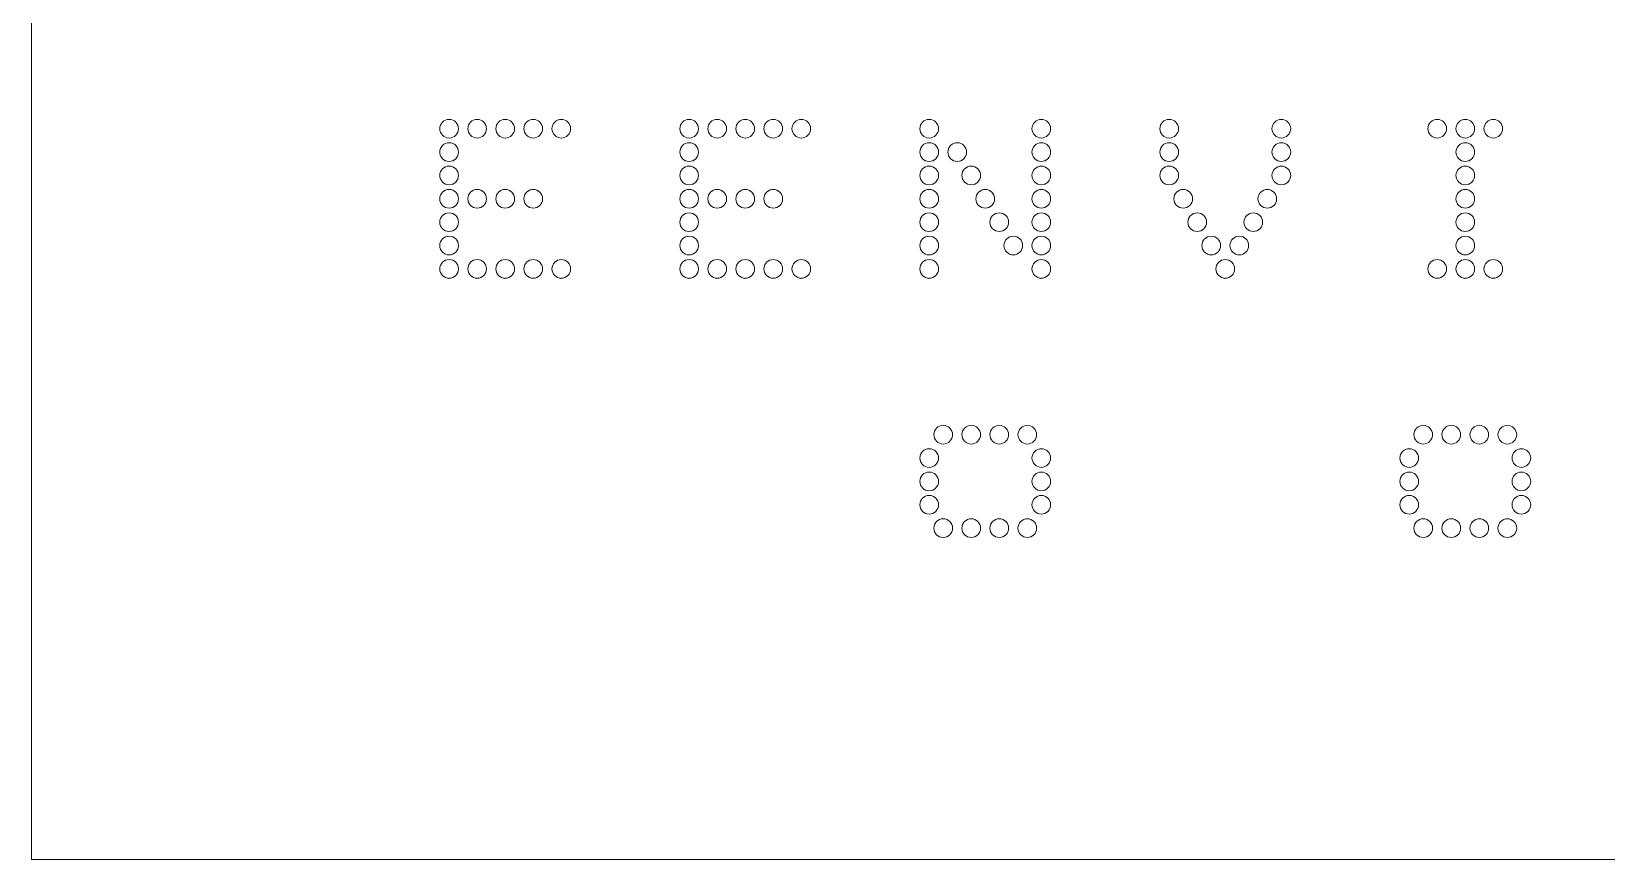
# Model space of a CAD drawing. Header units: millimetres. Extents: x -116 to 116, y -116 to 114.
# Drawn here: x -116.1 to -6.7, y -116.1 to -58.6 of the extents above; entities that cross this region are included whole.
import ezdxf

# ---------------------------------------------------------------- set-up
doc = ezdxf.new("R2010")
doc.units = ezdxf.units.MM
doc.header["$MEASUREMENT"] = 0
doc.layers.add('Laag 1', color=7, linetype='Continuous')

msp = doc.modelspace()

# ---------------------------------------------------------------- linework, layer by layer
at = {"layer": 'Laag 1', "color": 250, "lineweight": 20}
msp.add_lwpolyline([(-116.062, -116.062), (115.9378, -116.062), (115.9378, 113.938), (-116.062, 113.938), (-116.062, -116.062)], close=True, dxfattribs=at)
at = {"layer": 'Laag 1', "color": 250, "lineweight": 9}
for points in [[(-87.6993, -65.3116), (-87.6993, -65.6686), (-87.4072, -65.9607), (-87.0502, -65.9607), (-87.0502, -65.9607), (-86.6932, -65.9607), (-86.4011, -65.6686), (-86.4011, -65.3116), (-86.4011, -65.3116), (-86.4011, -64.9546), (-86.6932, -64.6625), (-87.0502, -64.6625), (-87.0502, -64.6625), (-87.4072, -64.6625), (-87.6993, -64.9546), (-87.6993, -65.3116)], [(-85.752, -65.3116), (-85.752, -65.6686), (-85.4599, -65.9607), (-85.1029, -65.9607), (-85.1029, -65.9607), (-84.7458, -65.9607), (-84.4537, -65.6686), (-84.4537, -65.3116), (-84.4537, -65.3116), (-84.4537, -64.9546), (-84.7458, -64.6625), (-85.1029, -64.6625), (-85.1029, -64.6625), (-85.4599, -64.6625), (-85.752, -64.9546), (-85.752, -65.3116)], [(-83.8046, -65.3116), (-83.8046, -65.6686), (-83.5125, -65.9607), (-83.1555, -65.9607), (-83.1555, -65.9607), (-82.7985, -65.9607), (-82.5064, -65.6686), (-82.5064, -65.3116), (-82.5064, -65.3116), (-82.5064, -64.9546), (-82.7985, -64.6625), (-83.1555, -64.6625), (-83.1555, -64.6625), (-83.5125, -64.6625), (-83.8046, -64.9546), (-83.8046, -65.3116)], [(-81.8573, -65.3116), (-81.8573, -65.6686), (-81.5652, -65.9607), (-81.2082, -65.9607), (-81.2082, -65.9607), (-80.8512, -65.9607), (-80.5591, -65.6686), (-80.5591, -65.3116), (-80.5591, -65.3116), (-80.5591, -64.9546), (-80.8512, -64.6625), (-81.2082, -64.6625), (-81.2082, -64.6625), (-81.5652, -64.6625), (-81.8573, -64.9546), (-81.8573, -65.3116)], [(-79.91, -65.3116), (-79.91, -65.6686), (-79.6179, -65.9607), (-79.2608, -65.9607), (-79.2608, -65.9607), (-78.9038, -65.9607), (-78.6117, -65.6686), (-78.6117, -65.3116), (-78.6117, -65.3116), (-78.6117, -64.9546), (-78.9038, -64.6625), (-79.2608, -64.6625), (-79.2608, -64.6625), (-79.6179, -64.6625), (-79.91, -64.9546), (-79.91, -65.3116)], [(-71.0262, -65.3116), (-71.0262, -65.6686), (-70.7341, -65.9607), (-70.3771, -65.9607), (-70.3771, -65.9607), (-70.0201, -65.9607), (-69.728, -65.6686), (-69.728, -65.3116), (-69.728, -65.3116), (-69.728, -64.9546), (-70.0201, -64.6625), (-70.3771, -64.6625), (-70.3771, -64.6625), (-70.7341, -64.6625), (-71.0262, -64.9546), (-71.0262, -65.3116)], [(-69.0789, -65.3116), (-69.0789, -65.6686), (-68.7868, -65.9607), (-68.4298, -65.9607), (-68.4298, -65.9607), (-68.0727, -65.9607), (-67.7806, -65.6686), (-67.7806, -65.3116), (-67.7806, -65.3116), (-67.7806, -64.9546), (-68.0727, -64.6625), (-68.4298, -64.6625), (-68.4298, -64.6625), (-68.7868, -64.6625), (-69.0789, -64.9546), (-69.0789, -65.3116)], [(-67.1315, -65.3116), (-67.1315, -65.6686), (-66.8394, -65.9607), (-66.4824, -65.9607), (-66.4824, -65.9607), (-66.1254, -65.9607), (-65.8333, -65.6686), (-65.8333, -65.3116), (-65.8333, -65.3116), (-65.8333, -64.9546), (-66.1254, -64.6625), (-66.4824, -64.6625), (-66.4824, -64.6625), (-66.8394, -64.6625), (-67.1315, -64.9546), (-67.1315, -65.3116)], [(-65.1842, -65.3116), (-65.1842, -65.6686), (-64.8921, -65.9607), (-64.5351, -65.9607), (-64.5351, -65.9607), (-64.1781, -65.9607), (-63.886, -65.6686), (-63.886, -65.3116), (-63.886, -65.3116), (-63.886, -64.9546), (-64.1781, -64.6625), (-64.5351, -64.6625), (-64.5351, -64.6625), (-64.8921, -64.6625), (-65.1842, -64.9546), (-65.1842, -65.3116)], [(-63.2369, -65.3116), (-63.2369, -65.6686), (-62.9448, -65.9607), (-62.5877, -65.9607), (-62.5877, -65.9607), (-62.2307, -65.9607), (-61.9386, -65.6686), (-61.9386, -65.3116), (-61.9386, -65.3116), (-61.9386, -64.9546), (-62.2307, -64.6625), (-62.5877, -64.6625), (-62.5877, -64.6625), (-62.9448, -64.6625), (-63.2369, -64.9546), (-63.2369, -65.3116)], [(-54.3531, -65.3116), (-54.3531, -65.6686), (-54.061, -65.9607), (-53.704, -65.9607), (-53.704, -65.9607), (-53.347, -65.9607), (-53.0549, -65.6686), (-53.0549, -65.3116), (-53.0549, -65.3116), (-53.0549, -64.9546), (-53.347, -64.6625), (-53.704, -64.6625), (-53.704, -64.6625), (-54.061, -64.6625), (-54.3531, -64.9546), (-54.3531, -65.3116)], [(-46.5638, -65.3116), (-46.5638, -65.6686), (-46.2717, -65.9607), (-45.9146, -65.9607), (-45.9146, -65.9607), (-45.5576, -65.9607), (-45.2655, -65.6686), (-45.2655, -65.3116), (-45.2655, -65.3116), (-45.2655, -64.9546), (-45.5576, -64.6625), (-45.9146, -64.6625), (-45.9146, -64.6625), (-46.2717, -64.6625), (-46.5638, -64.9546), (-46.5638, -65.3116)], [(-37.68, -65.3116), (-37.68, -65.6686), (-37.3879, -65.9607), (-37.0309, -65.9607), (-37.0309, -65.9607), (-36.6739, -65.9607), (-36.3818, -65.6686), (-36.3818, -65.3116), (-36.3818, -65.3116), (-36.3818, -64.9546), (-36.6739, -64.6625), (-37.0309, -64.6625), (-37.0309, -64.6625), (-37.3879, -64.6625), (-37.68, -64.9546), (-37.68, -65.3116)], [(-29.8907, -65.3116), (-29.8907, -65.6686), (-29.5986, -65.9607), (-29.2415, -65.9607), (-29.2415, -65.9607), (-28.8845, -65.9607), (-28.5924, -65.6686), (-28.5924, -65.3116), (-28.5924, -65.3116), (-28.5924, -64.9546), (-28.8845, -64.6625), (-29.2415, -64.6625), (-29.2415, -64.6625), (-29.5986, -64.6625), (-29.8907, -64.9546), (-29.8907, -65.3116)], [(-19.0596, -65.3116), (-19.0596, -65.6686), (-18.7675, -65.9607), (-18.4105, -65.9607), (-18.4105, -65.9607), (-18.0534, -65.9607), (-17.7613, -65.6686), (-17.7613, -65.3116), (-17.7613, -65.3116), (-17.7613, -64.9546), (-18.0534, -64.6625), (-18.4105, -64.6625), (-18.4105, -64.6625), (-18.7675, -64.6625), (-19.0596, -64.9546), (-19.0596, -65.3116)], [(-17.1122, -65.3116), (-17.1122, -65.6686), (-16.8201, -65.9607), (-16.4631, -65.9607), (-16.4631, -65.9607), (-16.1061, -65.9607), (-15.814, -65.6686), (-15.814, -65.3116), (-15.814, -65.3116), (-15.814, -64.9546), (-16.1061, -64.6625), (-16.4631, -64.6625), (-16.4631, -64.6625), (-16.8201, -64.6625), (-17.1122, -64.9546), (-17.1122, -65.3116)], [(-15.1649, -65.3116), (-15.1649, -65.6686), (-14.8728, -65.9607), (-14.5158, -65.9607), (-14.5158, -65.9607), (-14.1588, -65.9607), (-13.8667, -65.6686), (-13.8667, -65.3116), (-13.8667, -65.3116), (-13.8667, -64.9546), (-14.1588, -64.6625), (-14.5158, -64.6625), (-14.5158, -64.6625), (-14.8728, -64.6625), (-15.1649, -64.9546), (-15.1649, -65.3116)], [(-87.6993, -66.9344), (-87.6993, -67.2914), (-87.4072, -67.5835), (-87.0502, -67.5835), (-87.0502, -67.5835), (-86.6932, -67.5835), (-86.4011, -67.2914), (-86.4011, -66.9344), (-86.4011, -66.9344), (-86.4011, -66.5774), (-86.6932, -66.2853), (-87.0502, -66.2853), (-87.0502, -66.2853), (-87.4072, -66.2853), (-87.6993, -66.5774), (-87.6993, -66.9344)], [(-71.0262, -66.9344), (-71.0262, -67.2914), (-70.7341, -67.5835), (-70.3771, -67.5835), (-70.3771, -67.5835), (-70.0201, -67.5835), (-69.728, -67.2914), (-69.728, -66.9344), (-69.728, -66.9344), (-69.728, -66.5774), (-70.0201, -66.2853), (-70.3771, -66.2853), (-70.3771, -66.2853), (-70.7341, -66.2853), (-71.0262, -66.5774), (-71.0262, -66.9344)], [(-54.3531, -66.9344), (-54.3531, -67.2914), (-54.061, -67.5835), (-53.704, -67.5835), (-53.704, -67.5835), (-53.347, -67.5835), (-53.0549, -67.2914), (-53.0549, -66.9344), (-53.0549, -66.9344), (-53.0549, -66.5774), (-53.347, -66.2853), (-53.704, -66.2853), (-53.704, -66.2853), (-54.061, -66.2853), (-54.3531, -66.5774), (-54.3531, -66.9344)], [(-52.4058, -66.9344), (-52.4058, -67.2914), (-52.1137, -67.5835), (-51.7567, -67.5835), (-51.7567, -67.5835), (-51.3996, -67.5835), (-51.1075, -67.2914), (-51.1075, -66.9344), (-51.1075, -66.9344), (-51.1075, -66.5774), (-51.3996, -66.2853), (-51.7567, -66.2853), (-51.7567, -66.2853), (-52.1137, -66.2853), (-52.4058, -66.5774), (-52.4058, -66.9344)], [(-46.5638, -66.9344), (-46.5638, -67.2914), (-46.2717, -67.5835), (-45.9146, -67.5835), (-45.9146, -67.5835), (-45.5576, -67.5835), (-45.2655, -67.2914), (-45.2655, -66.9344), (-45.2655, -66.9344), (-45.2655, -66.5774), (-45.5576, -66.2853), (-45.9146, -66.2853), (-45.9146, -66.2853), (-46.2717, -66.2853), (-46.5638, -66.5774), (-46.5638, -66.9344)], [(-37.68, -66.9344), (-37.68, -67.2914), (-37.3879, -67.5835), (-37.0309, -67.5835), (-37.0309, -67.5835), (-36.6739, -67.5835), (-36.3818, -67.2914), (-36.3818, -66.9344), (-36.3818, -66.9344), (-36.3818, -66.5774), (-36.6739, -66.2853), (-37.0309, -66.2853), (-37.0309, -66.2853), (-37.3879, -66.2853), (-37.68, -66.5774), (-37.68, -66.9344)], [(-29.8907, -66.9344), (-29.8907, -67.2914), (-29.5986, -67.5835), (-29.2415, -67.5835), (-29.2415, -67.5835), (-28.8845, -67.5835), (-28.5924, -67.2914), (-28.5924, -66.9344), (-28.5924, -66.9344), (-28.5924, -66.5774), (-28.8845, -66.2853), (-29.2415, -66.2853), (-29.2415, -66.2853), (-29.5986, -66.2853), (-29.8907, -66.5774), (-29.8907, -66.9344)], [(-17.1122, -66.9344), (-17.1122, -67.2914), (-16.8201, -67.5835), (-16.4631, -67.5835), (-16.4631, -67.5835), (-16.1061, -67.5835), (-15.814, -67.2914), (-15.814, -66.9344), (-15.814, -66.9344), (-15.814, -66.5774), (-16.1061, -66.2853), (-16.4631, -66.2853), (-16.4631, -66.2853), (-16.8201, -66.2853), (-17.1122, -66.5774), (-17.1122, -66.9344)], [(-87.6993, -68.5572), (-87.6993, -68.9142), (-87.4072, -69.2063), (-87.0502, -69.2063), (-87.0502, -69.2063), (-86.6932, -69.2063), (-86.4011, -68.9142), (-86.4011, -68.5572), (-86.4011, -68.5572), (-86.4011, -68.2002), (-86.6932, -67.9081), (-87.0502, -67.9081), (-87.0502, -67.9081), (-87.4072, -67.9081), (-87.6993, -68.2002), (-87.6993, -68.5572)], [(-71.0262, -68.5572), (-71.0262, -68.9142), (-70.7341, -69.2063), (-70.3771, -69.2063), (-70.3771, -69.2063), (-70.0201, -69.2063), (-69.728, -68.9142), (-69.728, -68.5572), (-69.728, -68.5572), (-69.728, -68.2002), (-70.0201, -67.9081), (-70.3771, -67.9081), (-70.3771, -67.9081), (-70.7341, -67.9081), (-71.0262, -68.2002), (-71.0262, -68.5572)], [(-54.3531, -68.5572), (-54.3531, -68.9142), (-54.061, -69.2063), (-53.704, -69.2063), (-53.704, -69.2063), (-53.347, -69.2063), (-53.0549, -68.9142), (-53.0549, -68.5572), (-53.0549, -68.5572), (-53.0549, -68.2002), (-53.347, -67.9081), (-53.704, -67.9081), (-53.704, -67.9081), (-54.061, -67.9081), (-54.3531, -68.2002), (-54.3531, -68.5572)], [(-51.4321, -68.5572), (-51.4321, -68.9142), (-51.14, -69.2063), (-50.783, -69.2063), (-50.783, -69.2063), (-50.426, -69.2063), (-50.1339, -68.9142), (-50.1339, -68.5572), (-50.1339, -68.5572), (-50.1339, -68.2002), (-50.426, -67.9081), (-50.783, -67.9081), (-50.783, -67.9081), (-51.14, -67.9081), (-51.4321, -68.2002), (-51.4321, -68.5572)], [(-46.5638, -68.5572), (-46.5638, -68.9142), (-46.2717, -69.2063), (-45.9146, -69.2063), (-45.9146, -69.2063), (-45.5576, -69.2063), (-45.2655, -68.9142), (-45.2655, -68.5572), (-45.2655, -68.5572), (-45.2655, -68.2002), (-45.5576, -67.9081), (-45.9146, -67.9081), (-45.9146, -67.9081), (-46.2717, -67.9081), (-46.5638, -68.2002), (-46.5638, -68.5572)], [(-37.68, -68.5572), (-37.68, -68.9142), (-37.3879, -69.2063), (-37.0309, -69.2063), (-37.0309, -69.2063), (-36.6739, -69.2063), (-36.3818, -68.9142), (-36.3818, -68.5572), (-36.3818, -68.5572), (-36.3818, -68.2002), (-36.6739, -67.9081), (-37.0309, -67.9081), (-37.0309, -67.9081), (-37.3879, -67.9081), (-37.68, -68.2002), (-37.68, -68.5572)], [(-29.8907, -68.5572), (-29.8907, -68.9142), (-29.5986, -69.2063), (-29.2415, -69.2063), (-29.2415, -69.2063), (-28.8845, -69.2063), (-28.5924, -68.9142), (-28.5924, -68.5572), (-28.5924, -68.5572), (-28.5924, -68.2002), (-28.8845, -67.9081), (-29.2415, -67.9081), (-29.2415, -67.9081), (-29.5986, -67.9081), (-29.8907, -68.2002), (-29.8907, -68.5572)], [(-17.1122, -68.5572), (-17.1122, -68.9142), (-16.8201, -69.2063), (-16.4631, -69.2063), (-16.4631, -69.2063), (-16.1061, -69.2063), (-15.814, -68.9142), (-15.814, -68.5572), (-15.814, -68.5572), (-15.814, -68.2002), (-16.1061, -67.9081), (-16.4631, -67.9081), (-16.4631, -67.9081), (-16.8201, -67.9081), (-17.1122, -68.2002), (-17.1122, -68.5572)], [(-87.6993, -70.1799), (-87.6993, -70.537), (-87.4072, -70.8291), (-87.0502, -70.8291), (-87.0502, -70.8291), (-86.6932, -70.8291), (-86.4011, -70.537), (-86.4011, -70.1799), (-86.4011, -70.1799), (-86.4011, -69.8229), (-86.6932, -69.5308), (-87.0502, -69.5308), (-87.0502, -69.5308), (-87.4072, -69.5308), (-87.6993, -69.8229), (-87.6993, -70.1799)], [(-85.752, -70.1799), (-85.752, -70.537), (-85.4599, -70.8291), (-85.1029, -70.8291), (-85.1029, -70.8291), (-84.7458, -70.8291), (-84.4537, -70.537), (-84.4537, -70.1799), (-84.4537, -70.1799), (-84.4537, -69.8229), (-84.7458, -69.5308), (-85.1029, -69.5308), (-85.1029, -69.5308), (-85.4599, -69.5308), (-85.752, -69.8229), (-85.752, -70.1799)], [(-83.8046, -70.1799), (-83.8046, -70.537), (-83.5125, -70.8291), (-83.1555, -70.8291), (-83.1555, -70.8291), (-82.7985, -70.8291), (-82.5064, -70.537), (-82.5064, -70.1799), (-82.5064, -70.1799), (-82.5064, -69.8229), (-82.7985, -69.5308), (-83.1555, -69.5308), (-83.1555, -69.5308), (-83.5125, -69.5308), (-83.8046, -69.8229), (-83.8046, -70.1799)], [(-81.8573, -70.1799), (-81.8573, -70.537), (-81.5652, -70.8291), (-81.2082, -70.8291), (-81.2082, -70.8291), (-80.8512, -70.8291), (-80.5591, -70.537), (-80.5591, -70.1799), (-80.5591, -70.1799), (-80.5591, -69.8229), (-80.8512, -69.5308), (-81.2082, -69.5308), (-81.2082, -69.5308), (-81.5652, -69.5308), (-81.8573, -69.8229), (-81.8573, -70.1799)], [(-71.0262, -70.1799), (-71.0262, -70.537), (-70.7341, -70.8291), (-70.3771, -70.8291), (-70.3771, -70.8291), (-70.0201, -70.8291), (-69.728, -70.537), (-69.728, -70.1799), (-69.728, -70.1799), (-69.728, -69.8229), (-70.0201, -69.5308), (-70.3771, -69.5308), (-70.3771, -69.5308), (-70.7341, -69.5308), (-71.0262, -69.8229), (-71.0262, -70.1799)], [(-69.0789, -70.1799), (-69.0789, -70.537), (-68.7868, -70.8291), (-68.4298, -70.8291), (-68.4298, -70.8291), (-68.0727, -70.8291), (-67.7806, -70.537), (-67.7806, -70.1799), (-67.7806, -70.1799), (-67.7806, -69.8229), (-68.0727, -69.5308), (-68.4298, -69.5308), (-68.4298, -69.5308), (-68.7868, -69.5308), (-69.0789, -69.8229), (-69.0789, -70.1799)], [(-67.1315, -70.1799), (-67.1315, -70.537), (-66.8394, -70.8291), (-66.4824, -70.8291), (-66.4824, -70.8291), (-66.1254, -70.8291), (-65.8333, -70.537), (-65.8333, -70.1799), (-65.8333, -70.1799), (-65.8333, -69.8229), (-66.1254, -69.5308), (-66.4824, -69.5308), (-66.4824, -69.5308), (-66.8394, -69.5308), (-67.1315, -69.8229), (-67.1315, -70.1799)], [(-65.1842, -70.1799), (-65.1842, -70.537), (-64.8921, -70.8291), (-64.5351, -70.8291), (-64.5351, -70.8291), (-64.1781, -70.8291), (-63.886, -70.537), (-63.886, -70.1799), (-63.886, -70.1799), (-63.886, -69.8229), (-64.1781, -69.5308), (-64.5351, -69.5308), (-64.5351, -69.5308), (-64.8921, -69.5308), (-65.1842, -69.8229), (-65.1842, -70.1799)], [(-54.3531, -70.1799), (-54.3531, -70.537), (-54.061, -70.8291), (-53.704, -70.8291), (-53.704, -70.8291), (-53.347, -70.8291), (-53.0549, -70.537), (-53.0549, -70.1799), (-53.0549, -70.1799), (-53.0549, -69.8229), (-53.347, -69.5308), (-53.704, -69.5308), (-53.704, -69.5308), (-54.061, -69.5308), (-54.3531, -69.8229), (-54.3531, -70.1799)], [(-50.4584, -70.1799), (-50.4584, -70.537), (-50.1663, -70.8291), (-49.8093, -70.8291), (-49.8093, -70.8291), (-49.4523, -70.8291), (-49.1602, -70.537), (-49.1602, -70.1799), (-49.1602, -70.1799), (-49.1602, -69.8229), (-49.4523, -69.5308), (-49.8093, -69.5308), (-49.8093, -69.5308), (-50.1663, -69.5308), (-50.4584, -69.8229), (-50.4584, -70.1799)], [(-46.5638, -70.1799), (-46.5638, -70.537), (-46.2717, -70.8291), (-45.9146, -70.8291), (-45.9146, -70.8291), (-45.5576, -70.8291), (-45.2655, -70.537), (-45.2655, -70.1799), (-45.2655, -70.1799), (-45.2655, -69.8229), (-45.5576, -69.5308), (-45.9146, -69.5308), (-45.9146, -69.5308), (-46.2717, -69.5308), (-46.5638, -69.8229), (-46.5638, -70.1799)], [(-36.7063, -70.1799), (-36.7063, -70.537), (-36.4142, -70.8291), (-36.0572, -70.8291), (-36.0572, -70.8291), (-35.7002, -70.8291), (-35.4081, -70.537), (-35.4081, -70.1799), (-35.4081, -70.1799), (-35.4081, -69.8229), (-35.7002, -69.5308), (-36.0572, -69.5308), (-36.0572, -69.5308), (-36.4142, -69.5308), (-36.7063, -69.8229), (-36.7063, -70.1799)], [(-30.8643, -70.1799), (-30.8643, -70.537), (-30.5722, -70.8291), (-30.2152, -70.8291), (-30.2152, -70.8291), (-29.8582, -70.8291), (-29.5661, -70.537), (-29.5661, -70.1799), (-29.5661, -70.1799), (-29.5661, -69.8229), (-29.8582, -69.5308), (-30.2152, -69.5308), (-30.2152, -69.5308), (-30.5722, -69.5308), (-30.8643, -69.8229), (-30.8643, -70.1799)], [(-17.1122, -70.1799), (-17.1122, -70.537), (-16.8201, -70.8291), (-16.4631, -70.8291), (-16.4631, -70.8291), (-16.1061, -70.8291), (-15.814, -70.537), (-15.814, -70.1799), (-15.814, -70.1799), (-15.814, -69.8229), (-16.1061, -69.5308), (-16.4631, -69.5308), (-16.4631, -69.5308), (-16.8201, -69.5308), (-17.1122, -69.8229), (-17.1122, -70.1799)], [(-87.6993, -71.8027), (-87.6993, -72.1597), (-87.4072, -72.4518), (-87.0502, -72.4518), (-87.0502, -72.4518), (-86.6932, -72.4518), (-86.4011, -72.1597), (-86.4011, -71.8027), (-86.4011, -71.8027), (-86.4011, -71.4457), (-86.6932, -71.1536), (-87.0502, -71.1536), (-87.0502, -71.1536), (-87.4072, -71.1536), (-87.6993, -71.4457), (-87.6993, -71.8027)], [(-71.0262, -71.8027), (-71.0262, -72.1597), (-70.7341, -72.4518), (-70.3771, -72.4518), (-70.3771, -72.4518), (-70.0201, -72.4518), (-69.728, -72.1597), (-69.728, -71.8027), (-69.728, -71.8027), (-69.728, -71.4457), (-70.0201, -71.1536), (-70.3771, -71.1536), (-70.3771, -71.1536), (-70.7341, -71.1536), (-71.0262, -71.4457), (-71.0262, -71.8027)], [(-54.3531, -71.8027), (-54.3531, -72.1597), (-54.061, -72.4518), (-53.704, -72.4518), (-53.704, -72.4518), (-53.347, -72.4518), (-53.0549, -72.1597), (-53.0549, -71.8027), (-53.0549, -71.8027), (-53.0549, -71.4457), (-53.347, -71.1536), (-53.704, -71.1536), (-53.704, -71.1536), (-54.061, -71.1536), (-54.3531, -71.4457), (-54.3531, -71.8027)], [(-49.4848, -71.8027), (-49.4848, -72.1597), (-49.1927, -72.4518), (-48.8356, -72.4518), (-48.8356, -72.4518), (-48.4786, -72.4518), (-48.1865, -72.1597), (-48.1865, -71.8027), (-48.1865, -71.8027), (-48.1865, -71.4457), (-48.4786, -71.1536), (-48.8356, -71.1536), (-48.8356, -71.1536), (-49.1927, -71.1536), (-49.4848, -71.4457), (-49.4848, -71.8027)], [(-46.5638, -71.8027), (-46.5638, -72.1597), (-46.2717, -72.4518), (-45.9146, -72.4518), (-45.9146, -72.4518), (-45.5576, -72.4518), (-45.2655, -72.1597), (-45.2655, -71.8027), (-45.2655, -71.8027), (-45.2655, -71.4457), (-45.5576, -71.1536), (-45.9146, -71.1536), (-45.9146, -71.1536), (-46.2717, -71.1536), (-46.5638, -71.4457), (-46.5638, -71.8027)], [(-35.7327, -71.8027), (-35.7327, -72.1597), (-35.4406, -72.4518), (-35.0836, -72.4518), (-35.0836, -72.4518), (-34.7265, -72.4518), (-34.4344, -72.1597), (-34.4344, -71.8027), (-34.4344, -71.8027), (-34.4344, -71.4457), (-34.7265, -71.1536), (-35.0836, -71.1536), (-35.0836, -71.1536), (-35.4406, -71.1536), (-35.7327, -71.4457), (-35.7327, -71.8027)], [(-31.838, -71.8027), (-31.838, -72.1597), (-31.5459, -72.4518), (-31.1889, -72.4518), (-31.1889, -72.4518), (-30.8319, -72.4518), (-30.5398, -72.1597), (-30.5398, -71.8027), (-30.5398, -71.8027), (-30.5398, -71.4457), (-30.8319, -71.1536), (-31.1889, -71.1536), (-31.1889, -71.1536), (-31.5459, -71.1536), (-31.838, -71.4457), (-31.838, -71.8027)], [(-17.1122, -71.8027), (-17.1122, -72.1597), (-16.8201, -72.4518), (-16.4631, -72.4518), (-16.4631, -72.4518), (-16.1061, -72.4518), (-15.814, -72.1597), (-15.814, -71.8027), (-15.814, -71.8027), (-15.814, -71.4457), (-16.1061, -71.1536), (-16.4631, -71.1536), (-16.4631, -71.1536), (-16.8201, -71.1536), (-17.1122, -71.4457), (-17.1122, -71.8027)], [(-87.6993, -73.4255), (-87.6993, -73.7825), (-87.4072, -74.0746), (-87.0502, -74.0746), (-87.0502, -74.0746), (-86.6932, -74.0746), (-86.4011, -73.7825), (-86.4011, -73.4255), (-86.4011, -73.4255), (-86.4011, -73.0685), (-86.6932, -72.7764), (-87.0502, -72.7764), (-87.0502, -72.7764), (-87.4072, -72.7764), (-87.6993, -73.0685), (-87.6993, -73.4255)], [(-71.0262, -73.4255), (-71.0262, -73.7825), (-70.7341, -74.0746), (-70.3771, -74.0746), (-70.3771, -74.0746), (-70.0201, -74.0746), (-69.728, -73.7825), (-69.728, -73.4255), (-69.728, -73.4255), (-69.728, -73.0685), (-70.0201, -72.7764), (-70.3771, -72.7764), (-70.3771, -72.7764), (-70.7341, -72.7764), (-71.0262, -73.0685), (-71.0262, -73.4255)], [(-54.3531, -73.4255), (-54.3531, -73.7825), (-54.061, -74.0746), (-53.704, -74.0746), (-53.704, -74.0746), (-53.347, -74.0746), (-53.0549, -73.7825), (-53.0549, -73.4255), (-53.0549, -73.4255), (-53.0549, -73.0685), (-53.347, -72.7764), (-53.704, -72.7764), (-53.704, -72.7764), (-54.061, -72.7764), (-54.3531, -73.0685), (-54.3531, -73.4255)], [(-48.5111, -73.4255), (-48.5111, -73.7825), (-48.219, -74.0746), (-47.862, -74.0746), (-47.862, -74.0746), (-47.505, -74.0746), (-47.2129, -73.7825), (-47.2129, -73.4255), (-47.2129, -73.4255), (-47.2129, -73.0685), (-47.505, -72.7764), (-47.862, -72.7764), (-47.862, -72.7764), (-48.219, -72.7764), (-48.5111, -73.0685), (-48.5111, -73.4255)], [(-46.5638, -73.4255), (-46.5638, -73.7825), (-46.2717, -74.0746), (-45.9146, -74.0746), (-45.9146, -74.0746), (-45.5576, -74.0746), (-45.2655, -73.7825), (-45.2655, -73.4255), (-45.2655, -73.4255), (-45.2655, -73.0685), (-45.5576, -72.7764), (-45.9146, -72.7764), (-45.9146, -72.7764), (-46.2717, -72.7764), (-46.5638, -73.0685), (-46.5638, -73.4255)], [(-34.759, -73.4255), (-34.759, -73.7825), (-34.4669, -74.0746), (-34.1099, -74.0746), (-34.1099, -74.0746), (-33.7529, -74.0746), (-33.4608, -73.7825), (-33.4608, -73.4255), (-33.4608, -73.4255), (-33.4608, -73.0685), (-33.7529, -72.7764), (-34.1099, -72.7764), (-34.1099, -72.7764), (-34.4669, -72.7764), (-34.759, -73.0685), (-34.759, -73.4255)], [(-32.8117, -73.4255), (-32.8117, -73.7825), (-32.5196, -74.0746), (-32.1625, -74.0746), (-32.1625, -74.0746), (-31.8055, -74.0746), (-31.5134, -73.7825), (-31.5134, -73.4255), (-31.5134, -73.4255), (-31.5134, -73.0685), (-31.8055, -72.7764), (-32.1625, -72.7764), (-32.1625, -72.7764), (-32.5196, -72.7764), (-32.8117, -73.0685), (-32.8117, -73.4255)], [(-17.1122, -73.4255), (-17.1122, -73.7825), (-16.8201, -74.0746), (-16.4631, -74.0746), (-16.4631, -74.0746), (-16.1061, -74.0746), (-15.814, -73.7825), (-15.814, -73.4255), (-15.814, -73.4255), (-15.814, -73.0685), (-16.1061, -72.7764), (-16.4631, -72.7764), (-16.4631, -72.7764), (-16.8201, -72.7764), (-17.1122, -73.0685), (-17.1122, -73.4255)], [(-87.6993, -75.0483), (-87.6993, -75.4053), (-87.4072, -75.6974), (-87.0502, -75.6974), (-87.0502, -75.6974), (-86.6932, -75.6974), (-86.4011, -75.4053), (-86.4011, -75.0483), (-86.4011, -75.0483), (-86.4011, -74.6913), (-86.6932, -74.3992), (-87.0502, -74.3992), (-87.0502, -74.3992), (-87.4072, -74.3992), (-87.6993, -74.6913), (-87.6993, -75.0483)], [(-85.752, -75.0483), (-85.752, -75.4053), (-85.4599, -75.6974), (-85.1029, -75.6974), (-85.1029, -75.6974), (-84.7458, -75.6974), (-84.4537, -75.4053), (-84.4537, -75.0483), (-84.4537, -75.0483), (-84.4537, -74.6913), (-84.7458, -74.3992), (-85.1029, -74.3992), (-85.1029, -74.3992), (-85.4599, -74.3992), (-85.752, -74.6913), (-85.752, -75.0483)], [(-83.8046, -75.0483), (-83.8046, -75.4053), (-83.5125, -75.6974), (-83.1555, -75.6974), (-83.1555, -75.6974), (-82.7985, -75.6974), (-82.5064, -75.4053), (-82.5064, -75.0483), (-82.5064, -75.0483), (-82.5064, -74.6913), (-82.7985, -74.3992), (-83.1555, -74.3992), (-83.1555, -74.3992), (-83.5125, -74.3992), (-83.8046, -74.6913), (-83.8046, -75.0483)], [(-81.8573, -75.0483), (-81.8573, -75.4053), (-81.5652, -75.6974), (-81.2082, -75.6974), (-81.2082, -75.6974), (-80.8512, -75.6974), (-80.5591, -75.4053), (-80.5591, -75.0483), (-80.5591, -75.0483), (-80.5591, -74.6913), (-80.8512, -74.3992), (-81.2082, -74.3992), (-81.2082, -74.3992), (-81.5652, -74.3992), (-81.8573, -74.6913), (-81.8573, -75.0483)], [(-79.91, -75.0483), (-79.91, -75.4053), (-79.6179, -75.6974), (-79.2608, -75.6974), (-79.2608, -75.6974), (-78.9038, -75.6974), (-78.6117, -75.4053), (-78.6117, -75.0483), (-78.6117, -75.0483), (-78.6117, -74.6913), (-78.9038, -74.3992), (-79.2608, -74.3992), (-79.2608, -74.3992), (-79.6179, -74.3992), (-79.91, -74.6913), (-79.91, -75.0483)], [(-71.0262, -75.0483), (-71.0262, -75.4053), (-70.7341, -75.6974), (-70.3771, -75.6974), (-70.3771, -75.6974), (-70.0201, -75.6974), (-69.728, -75.4053), (-69.728, -75.0483), (-69.728, -75.0483), (-69.728, -74.6913), (-70.0201, -74.3992), (-70.3771, -74.3992), (-70.3771, -74.3992), (-70.7341, -74.3992), (-71.0262, -74.6913), (-71.0262, -75.0483)], [(-69.0789, -75.0483), (-69.0789, -75.4053), (-68.7868, -75.6974), (-68.4298, -75.6974), (-68.4298, -75.6974), (-68.0727, -75.6974), (-67.7806, -75.4053), (-67.7806, -75.0483), (-67.7806, -75.0483), (-67.7806, -74.6913), (-68.0727, -74.3992), (-68.4298, -74.3992), (-68.4298, -74.3992), (-68.7868, -74.3992), (-69.0789, -74.6913), (-69.0789, -75.0483)], [(-67.1315, -75.0483), (-67.1315, -75.4053), (-66.8394, -75.6974), (-66.4824, -75.6974), (-66.4824, -75.6974), (-66.1254, -75.6974), (-65.8333, -75.4053), (-65.8333, -75.0483), (-65.8333, -75.0483), (-65.8333, -74.6913), (-66.1254, -74.3992), (-66.4824, -74.3992), (-66.4824, -74.3992), (-66.8394, -74.3992), (-67.1315, -74.6913), (-67.1315, -75.0483)], [(-65.1842, -75.0483), (-65.1842, -75.4053), (-64.8921, -75.6974), (-64.5351, -75.6974), (-64.5351, -75.6974), (-64.1781, -75.6974), (-63.886, -75.4053), (-63.886, -75.0483), (-63.886, -75.0483), (-63.886, -74.6913), (-64.1781, -74.3992), (-64.5351, -74.3992), (-64.5351, -74.3992), (-64.8921, -74.3992), (-65.1842, -74.6913), (-65.1842, -75.0483)], [(-63.2369, -75.0483), (-63.2369, -75.4053), (-62.9448, -75.6974), (-62.5877, -75.6974), (-62.5877, -75.6974), (-62.2307, -75.6974), (-61.9386, -75.4053), (-61.9386, -75.0483), (-61.9386, -75.0483), (-61.9386, -74.6913), (-62.2307, -74.3992), (-62.5877, -74.3992), (-62.5877, -74.3992), (-62.9448, -74.3992), (-63.2369, -74.6913), (-63.2369, -75.0483)], [(-54.3531, -75.0483), (-54.3531, -75.4053), (-54.061, -75.6974), (-53.704, -75.6974), (-53.704, -75.6974), (-53.347, -75.6974), (-53.0549, -75.4053), (-53.0549, -75.0483), (-53.0549, -75.0483), (-53.0549, -74.6913), (-53.347, -74.3992), (-53.704, -74.3992), (-53.704, -74.3992), (-54.061, -74.3992), (-54.3531, -74.6913), (-54.3531, -75.0483)], [(-46.5638, -75.0483), (-46.5638, -75.4053), (-46.2717, -75.6974), (-45.9146, -75.6974), (-45.9146, -75.6974), (-45.5576, -75.6974), (-45.2655, -75.4053), (-45.2655, -75.0483), (-45.2655, -75.0483), (-45.2655, -74.6913), (-45.5576, -74.3992), (-45.9146, -74.3992), (-45.9146, -74.3992), (-46.2717, -74.3992), (-46.5638, -74.6913), (-46.5638, -75.0483)], [(-33.7853, -75.0483), (-33.7853, -75.4053), (-33.4932, -75.6974), (-33.1362, -75.6974), (-33.1362, -75.6974), (-32.7792, -75.6974), (-32.4871, -75.4053), (-32.4871, -75.0483), (-32.4871, -75.0483), (-32.4871, -74.6913), (-32.7792, -74.3992), (-33.1362, -74.3992), (-33.1362, -74.3992), (-33.4932, -74.3992), (-33.7853, -74.6913), (-33.7853, -75.0483)], [(-19.0596, -75.0483), (-19.0596, -75.4053), (-18.7675, -75.6974), (-18.4105, -75.6974), (-18.4105, -75.6974), (-18.0534, -75.6974), (-17.7613, -75.4053), (-17.7613, -75.0483), (-17.7613, -75.0483), (-17.7613, -74.6913), (-18.0534, -74.3992), (-18.4105, -74.3992), (-18.4105, -74.3992), (-18.7675, -74.3992), (-19.0596, -74.6913), (-19.0596, -75.0483)], [(-17.1122, -75.0483), (-17.1122, -75.4053), (-16.8201, -75.6974), (-16.4631, -75.6974), (-16.4631, -75.6974), (-16.1061, -75.6974), (-15.814, -75.4053), (-15.814, -75.0483), (-15.814, -75.0483), (-15.814, -74.6913), (-16.1061, -74.3992), (-16.4631, -74.3992), (-16.4631, -74.3992), (-16.8201, -74.3992), (-17.1122, -74.6913), (-17.1122, -75.0483)], [(-15.1649, -75.0483), (-15.1649, -75.4053), (-14.8728, -75.6974), (-14.5158, -75.6974), (-14.5158, -75.6974), (-14.1588, -75.6974), (-13.8667, -75.4053), (-13.8667, -75.0483), (-13.8667, -75.0483), (-13.8667, -74.6913), (-14.1588, -74.3992), (-14.5158, -74.3992), (-14.5158, -74.3992), (-14.8728, -74.3992), (-15.1649, -74.6913), (-15.1649, -75.0483)], [(-53.3794, -86.5595), (-53.3794, -86.9165), (-53.0873, -87.2086), (-52.7303, -87.2086), (-52.7303, -87.2086), (-52.3733, -87.2086), (-52.0812, -86.9165), (-52.0812, -86.5595), (-52.0812, -86.5595), (-52.0812, -86.2025), (-52.3733, -85.9104), (-52.7303, -85.9104), (-52.7303, -85.9104), (-53.0873, -85.9104), (-53.3794, -86.2025), (-53.3794, -86.5595)], [(-51.4321, -86.5595), (-51.4321, -86.9165), (-51.14, -87.2086), (-50.783, -87.2086), (-50.783, -87.2086), (-50.426, -87.2086), (-50.1339, -86.9165), (-50.1339, -86.5595), (-50.1339, -86.5595), (-50.1339, -86.2025), (-50.426, -85.9104), (-50.783, -85.9104), (-50.783, -85.9104), (-51.14, -85.9104), (-51.4321, -86.2025), (-51.4321, -86.5595)], [(-49.4848, -86.5595), (-49.4848, -86.9165), (-49.1927, -87.2086), (-48.8356, -87.2086), (-48.8356, -87.2086), (-48.4786, -87.2086), (-48.1865, -86.9165), (-48.1865, -86.5595), (-48.1865, -86.5595), (-48.1865, -86.2025), (-48.4786, -85.9104), (-48.8356, -85.9104), (-48.8356, -85.9104), (-49.1927, -85.9104), (-49.4848, -86.2025), (-49.4848, -86.5595)], [(-47.5374, -86.5595), (-47.5374, -86.9165), (-47.2453, -87.2086), (-46.8883, -87.2086), (-46.8883, -87.2086), (-46.5313, -87.2086), (-46.2392, -86.9165), (-46.2392, -86.5595), (-46.2392, -86.5595), (-46.2392, -86.2025), (-46.5313, -85.9104), (-46.8883, -85.9104), (-46.8883, -85.9104), (-47.2453, -85.9104), (-47.5374, -86.2025), (-47.5374, -86.5595)], [(-20.0332, -86.5595), (-20.0332, -86.9165), (-19.7411, -87.2086), (-19.3841, -87.2086), (-19.3841, -87.2086), (-19.0271, -87.2086), (-18.735, -86.9165), (-18.735, -86.5595), (-18.735, -86.5595), (-18.735, -86.2025), (-19.0271, -85.9104), (-19.3841, -85.9104), (-19.3841, -85.9104), (-19.7411, -85.9104), (-20.0332, -86.2025), (-20.0332, -86.5595)], [(-18.0859, -86.5595), (-18.0859, -86.9165), (-17.7938, -87.2086), (-17.4368, -87.2086), (-17.4368, -87.2086), (-17.0798, -87.2086), (-16.7877, -86.9165), (-16.7877, -86.5595), (-16.7877, -86.5595), (-16.7877, -86.2025), (-17.0798, -85.9104), (-17.4368, -85.9104), (-17.4368, -85.9104), (-17.7938, -85.9104), (-18.0859, -86.2025), (-18.0859, -86.5595)], [(-16.1386, -86.5595), (-16.1386, -86.9165), (-15.8465, -87.2086), (-15.4894, -87.2086), (-15.4894, -87.2086), (-15.1324, -87.2086), (-14.8403, -86.9165), (-14.8403, -86.5595), (-14.8403, -86.5595), (-14.8403, -86.2025), (-15.1324, -85.9104), (-15.4894, -85.9104), (-15.4894, -85.9104), (-15.8465, -85.9104), (-16.1386, -86.2025), (-16.1386, -86.5595)], [(-14.1912, -86.5595), (-14.1912, -86.9165), (-13.8991, -87.2086), (-13.5421, -87.2086), (-13.5421, -87.2086), (-13.1851, -87.2086), (-12.893, -86.9165), (-12.893, -86.5595), (-12.893, -86.5595), (-12.893, -86.2025), (-13.1851, -85.9104), (-13.5421, -85.9104), (-13.5421, -85.9104), (-13.8991, -85.9104), (-14.1912, -86.2025), (-14.1912, -86.5595)], [(-54.3531, -88.1822), (-54.3531, -88.5393), (-54.061, -88.8314), (-53.704, -88.8314), (-53.704, -88.8314), (-53.347, -88.8314), (-53.0549, -88.5393), (-53.0549, -88.1822), (-53.0549, -88.1822), (-53.0549, -87.8252), (-53.347, -87.5331), (-53.704, -87.5331), (-53.704, -87.5331), (-54.061, -87.5331), (-54.3531, -87.8252), (-54.3531, -88.1822)], [(-46.5638, -88.1822), (-46.5638, -88.5393), (-46.2717, -88.8314), (-45.9146, -88.8314), (-45.9146, -88.8314), (-45.5576, -88.8314), (-45.2655, -88.5393), (-45.2655, -88.1822), (-45.2655, -88.1822), (-45.2655, -87.8252), (-45.5576, -87.5331), (-45.9146, -87.5331), (-45.9146, -87.5331), (-46.2717, -87.5331), (-46.5638, -87.8252), (-46.5638, -88.1822)], [(-21.0069, -88.1822), (-21.0069, -88.5393), (-20.7148, -88.8314), (-20.3578, -88.8314), (-20.3578, -88.8314), (-20.0008, -88.8314), (-19.7087, -88.5393), (-19.7087, -88.1822), (-19.7087, -88.1822), (-19.7087, -87.8252), (-20.0008, -87.5331), (-20.3578, -87.5331), (-20.3578, -87.5331), (-20.7148, -87.5331), (-21.0069, -87.8252), (-21.0069, -88.1822)], [(-13.2176, -88.1822), (-13.2176, -88.5393), (-12.9255, -88.8314), (-12.5684, -88.8314), (-12.5684, -88.8314), (-12.2114, -88.8314), (-11.9193, -88.5393), (-11.9193, -88.1822), (-11.9193, -88.1822), (-11.9193, -87.8252), (-12.2114, -87.5331), (-12.5684, -87.5331), (-12.5684, -87.5331), (-12.9255, -87.5331), (-13.2176, -87.8252), (-13.2176, -88.1822)], [(-54.3531, -89.805), (-54.3531, -90.162), (-54.061, -90.4541), (-53.704, -90.4541), (-53.704, -90.4541), (-53.347, -90.4541), (-53.0549, -90.162), (-53.0549, -89.805), (-53.0549, -89.805), (-53.0549, -89.448), (-53.347, -89.1559), (-53.704, -89.1559), (-53.704, -89.1559), (-54.061, -89.1559), (-54.3531, -89.448), (-54.3531, -89.805)], [(-46.5638, -89.805), (-46.5638, -90.162), (-46.2717, -90.4541), (-45.9146, -90.4541), (-45.9146, -90.4541), (-45.5576, -90.4541), (-45.2655, -90.162), (-45.2655, -89.805), (-45.2655, -89.805), (-45.2655, -89.448), (-45.5576, -89.1559), (-45.9146, -89.1559), (-45.9146, -89.1559), (-46.2717, -89.1559), (-46.5638, -89.448), (-46.5638, -89.805)], [(-21.0069, -89.805), (-21.0069, -90.162), (-20.7148, -90.4541), (-20.3578, -90.4541), (-20.3578, -90.4541), (-20.0008, -90.4541), (-19.7087, -90.162), (-19.7087, -89.805), (-19.7087, -89.805), (-19.7087, -89.448), (-20.0008, -89.1559), (-20.3578, -89.1559), (-20.3578, -89.1559), (-20.7148, -89.1559), (-21.0069, -89.448), (-21.0069, -89.805)], [(-13.2176, -89.805), (-13.2176, -90.162), (-12.9255, -90.4541), (-12.5684, -90.4541), (-12.5684, -90.4541), (-12.2114, -90.4541), (-11.9193, -90.162), (-11.9193, -89.805), (-11.9193, -89.805), (-11.9193, -89.448), (-12.2114, -89.1559), (-12.5684, -89.1559), (-12.5684, -89.1559), (-12.9255, -89.1559), (-13.2176, -89.448), (-13.2176, -89.805)], [(-54.3531, -91.4278), (-54.3531, -91.7848), (-54.061, -92.0769), (-53.704, -92.0769), (-53.704, -92.0769), (-53.347, -92.0769), (-53.0549, -91.7848), (-53.0549, -91.4278), (-53.0549, -91.4278), (-53.0549, -91.0708), (-53.347, -90.7787), (-53.704, -90.7787), (-53.704, -90.7787), (-54.061, -90.7787), (-54.3531, -91.0708), (-54.3531, -91.4278)], [(-46.5638, -91.4278), (-46.5638, -91.7848), (-46.2717, -92.0769), (-45.9146, -92.0769), (-45.9146, -92.0769), (-45.5576, -92.0769), (-45.2655, -91.7848), (-45.2655, -91.4278), (-45.2655, -91.4278), (-45.2655, -91.0708), (-45.5576, -90.7787), (-45.9146, -90.7787), (-45.9146, -90.7787), (-46.2717, -90.7787), (-46.5638, -91.0708), (-46.5638, -91.4278)], [(-21.0069, -91.4278), (-21.0069, -91.7848), (-20.7148, -92.0769), (-20.3578, -92.0769), (-20.3578, -92.0769), (-20.0008, -92.0769), (-19.7087, -91.7848), (-19.7087, -91.4278), (-19.7087, -91.4278), (-19.7087, -91.0708), (-20.0008, -90.7787), (-20.3578, -90.7787), (-20.3578, -90.7787), (-20.7148, -90.7787), (-21.0069, -91.0708), (-21.0069, -91.4278)], [(-13.2176, -91.4278), (-13.2176, -91.7848), (-12.9255, -92.0769), (-12.5684, -92.0769), (-12.5684, -92.0769), (-12.2114, -92.0769), (-11.9193, -91.7848), (-11.9193, -91.4278), (-11.9193, -91.4278), (-11.9193, -91.0708), (-12.2114, -90.7787), (-12.5684, -90.7787), (-12.5684, -90.7787), (-12.9255, -90.7787), (-13.2176, -91.0708), (-13.2176, -91.4278)], [(-53.3794, -93.0506), (-53.3794, -93.4076), (-53.0873, -93.6997), (-52.7303, -93.6997), (-52.7303, -93.6997), (-52.3733, -93.6997), (-52.0812, -93.4076), (-52.0812, -93.0506), (-52.0812, -93.0506), (-52.0812, -92.6936), (-52.3733, -92.4015), (-52.7303, -92.4015), (-52.7303, -92.4015), (-53.0873, -92.4015), (-53.3794, -92.6936), (-53.3794, -93.0506)], [(-51.4321, -93.0506), (-51.4321, -93.4076), (-51.14, -93.6997), (-50.783, -93.6997), (-50.783, -93.6997), (-50.426, -93.6997), (-50.1339, -93.4076), (-50.1339, -93.0506), (-50.1339, -93.0506), (-50.1339, -92.6936), (-50.426, -92.4015), (-50.783, -92.4015), (-50.783, -92.4015), (-51.14, -92.4015), (-51.4321, -92.6936), (-51.4321, -93.0506)], [(-49.4848, -93.0506), (-49.4848, -93.4076), (-49.1927, -93.6997), (-48.8356, -93.6997), (-48.8356, -93.6997), (-48.4786, -93.6997), (-48.1865, -93.4076), (-48.1865, -93.0506), (-48.1865, -93.0506), (-48.1865, -92.6936), (-48.4786, -92.4015), (-48.8356, -92.4015), (-48.8356, -92.4015), (-49.1927, -92.4015), (-49.4848, -92.6936), (-49.4848, -93.0506)], [(-47.5374, -93.0506), (-47.5374, -93.4076), (-47.2453, -93.6997), (-46.8883, -93.6997), (-46.8883, -93.6997), (-46.5313, -93.6997), (-46.2392, -93.4076), (-46.2392, -93.0506), (-46.2392, -93.0506), (-46.2392, -92.6936), (-46.5313, -92.4015), (-46.8883, -92.4015), (-46.8883, -92.4015), (-47.2453, -92.4015), (-47.5374, -92.6936), (-47.5374, -93.0506)], [(-20.0332, -93.0506), (-20.0332, -93.4076), (-19.7411, -93.6997), (-19.3841, -93.6997), (-19.3841, -93.6997), (-19.0271, -93.6997), (-18.735, -93.4076), (-18.735, -93.0506), (-18.735, -93.0506), (-18.735, -92.6936), (-19.0271, -92.4015), (-19.3841, -92.4015), (-19.3841, -92.4015), (-19.7411, -92.4015), (-20.0332, -92.6936), (-20.0332, -93.0506)], [(-18.0859, -93.0506), (-18.0859, -93.4076), (-17.7938, -93.6997), (-17.4368, -93.6997), (-17.4368, -93.6997), (-17.0798, -93.6997), (-16.7877, -93.4076), (-16.7877, -93.0506), (-16.7877, -93.0506), (-16.7877, -92.6936), (-17.0798, -92.4015), (-17.4368, -92.4015), (-17.4368, -92.4015), (-17.7938, -92.4015), (-18.0859, -92.6936), (-18.0859, -93.0506)], [(-16.1386, -93.0506), (-16.1386, -93.4076), (-15.8465, -93.6997), (-15.4894, -93.6997), (-15.4894, -93.6997), (-15.1324, -93.6997), (-14.8403, -93.4076), (-14.8403, -93.0506), (-14.8403, -93.0506), (-14.8403, -92.6936), (-15.1324, -92.4015), (-15.4894, -92.4015), (-15.4894, -92.4015), (-15.8465, -92.4015), (-16.1386, -92.6936), (-16.1386, -93.0506)], [(-14.1912, -93.0506), (-14.1912, -93.4076), (-13.8991, -93.6997), (-13.5421, -93.6997), (-13.5421, -93.6997), (-13.1851, -93.6997), (-12.893, -93.4076), (-12.893, -93.0506), (-12.893, -93.0506), (-12.893, -92.6936), (-13.1851, -92.4015), (-13.5421, -92.4015), (-13.5421, -92.4015), (-13.8991, -92.4015), (-14.1912, -92.6936), (-14.1912, -93.0506)]]:
    msp.add_open_spline(points, degree=3, knots=[0, 0, 0, 0, 0.2, 0.2, 0.2, 0.2, 0.4, 0.4, 0.4, 0.4, 0.6, 0.6, 0.6, 0.6, 1, 1, 1, 1], dxfattribs=at)

doc.saveas('drawing.dxf')
